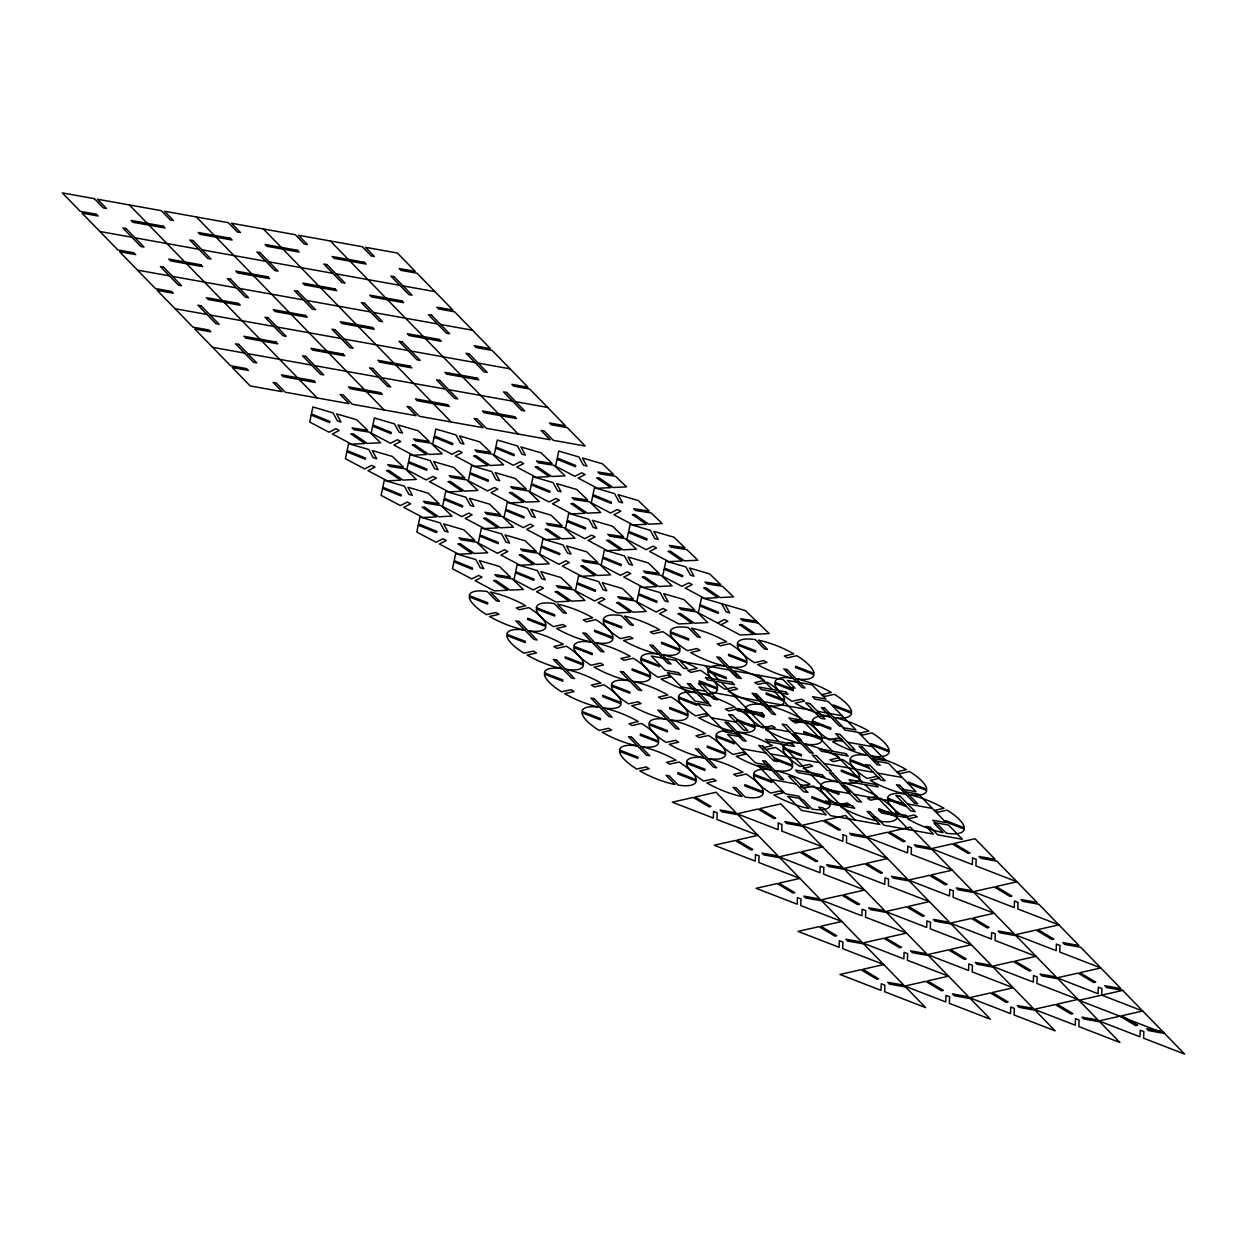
<?xml version="1.0" encoding="UTF-8"?>
<svg xmlns="http://www.w3.org/2000/svg" width="1247" height="1247" viewBox="0 0 1247 1247"><rect width="100%" height="100%" fill="white"/><g stroke="black" fill="none" stroke-linecap="round" stroke-linejoin="round"><path stroke-width="1.5" d="M717.602 623.032L724.523 619.494L727.874 621.271L720.953 624.809M1122.659 990.383L1106.572 987.499L1104.811 985.676L1120.882 988.559L1080.744 947.299L1064.657 944.415L1062.896 942.607L1078.967 945.491L1038.813 904.231L1022.743 901.347L1020.966 899.523L1037.052 902.423L996.899 861.163L980.812 858.263L979.051 856.455L995.137 859.339L975.06 838.717L954.08 843.471L969.932 852.932L968.093 853.353L952.24 843.876L931.275 848.63L972.317 864.514L972.551 857.936L976.167 859.323L975.933 865.901L1016.975 881.785L996.01 886.539L1011.847 896.001L1010.008 896.422L994.155 886.96L973.19 891.714L1014.232 907.582L1014.466 901.004L1018.082 902.407L1017.848 908.985L1058.89 924.853L1037.925 929.607L1053.777 939.085L1051.922 939.49L1036.086 930.028L1015.105 934.782L1056.162 950.666L1056.38 944.073L1059.997 945.475L1059.763 952.053L1100.82 967.937L1079.84 972.691L1095.692 982.153L1093.853 982.574L1078 973.096L1057.02 977.851L1098.077 993.734L1098.311 987.156L1101.912 988.544L1101.678 995.137L1142.735 1011.005L1121.754 1015.759L1137.607 1025.221L1135.768 1025.642L1119.915 1016.18L1098.95 1020.934L1139.992 1036.803L1140.226 1030.225L1143.842 1031.628L1143.608 1038.205L1184.65 1054.089L1122.659 990.383L1078.889 1000.328L1164.604 1033.482L1148.487 1030.568L1146.726 1028.759L1162.812 1031.643M756.337 621.162L740.702 618.715L742.604 620.554L758.254 623.001M99.916 231.521L131.855 237.257M135.003 237.818L198.85 249.275M201.998 249.836L265.86 261.293M269.009 261.854L332.855 273.311M336.004 273.872L399.866 285.329M403.015 285.89L434.938 291.627M137.482 270.131L169.421 275.852M172.569 276.413L236.416 287.87M239.564 288.447L303.426 299.888M306.575 300.465L370.437 311.921M373.586 312.483L437.432 323.939M440.581 324.501L472.504 330.221M175.063 308.726L206.986 314.462M210.135 315.023L273.997 326.48M277.146 327.041L340.992 338.498M344.141 339.059L408.003 350.516M411.151 351.077L474.998 362.534M478.147 363.111L510.085 368.831M212.629 347.336L244.552 353.072M247.701 353.634L311.563 365.09M314.712 365.652L378.558 377.108M381.707 377.67L445.569 389.126M448.717 389.688L512.579 401.144M515.728 401.705L547.651 407.442M681.345 686.894L706.005 691.321M710.291 692.085L759.594 700.939M763.897 701.702L813.2 710.556M817.502 711.32L842.161 715.747M711.398 717.773L736.057 722.2M740.359 722.979L789.663 731.818M793.965 732.597L843.253 741.435M847.555 742.199L872.214 746.626M741.451 748.668L766.11 753.079M770.412 753.858L819.715 762.696M824.018 763.476L873.321 772.314M877.623 773.093L902.267 777.505M771.519 779.546L796.163 783.973M800.465 784.737L849.768 793.591M854.07 794.355L903.374 803.208M907.676 803.972L932.32 808.399M700.066 604.717L718.459 612.215L718.21 613.415L699.816 605.917M755.885 634.224L741.778 624.529L739.455 624.653L753.562 634.333M758.503 675.25L772.314 689.451M774.73 691.929L802.382 720.33M804.783 722.808L832.435 751.208M834.835 753.687L862.488 782.103M864.904 784.581L892.54 812.982M894.956 815.46L908.782 829.66M330.361 240.998L348.272 259.392M350.033 261.2L385.837 298.002M387.599 299.81L423.403 336.596M425.18 338.42L460.985 375.207M462.746 377.015L498.551 413.817M500.312 415.625L518.222 434.018M704.898 665.633L718.708 679.833M721.125 682.312L748.777 710.712M751.177 713.19L778.829 741.606M781.245 744.085L808.882 772.485M811.298 774.964L838.935 803.364M841.351 805.843L855.177 820.043M263.366 228.98L281.261 247.374M283.038 249.182L318.842 285.984M320.604 287.792L356.408 324.579M358.17 326.402L393.974 363.189M395.735 364.997L431.54 401.799M433.301 403.607L451.211 422M196.356 216.962L214.266 235.356M216.027 237.164L251.832 273.95M253.593 275.774L289.398 312.561M291.159 314.384L326.963 351.171M328.74 352.979L364.545 389.765M366.306 391.589L384.201 409.982M129.361 204.944L147.255 223.338M149.017 225.146L184.821 261.932M186.598 263.756L222.402 300.543M224.164 302.351L259.968 339.153M261.73 340.961L297.534 377.747M299.296 379.571L317.206 397.964M725.177 604.686L729.635 612.854L726.128 611.841L721.686 603.657M905.603 794.058A41.447 12.875 23.3 0 0 887.568 798.111L905.961 805.235L905.914 806.528L887.521 799.405A41.447 12.875 23.3 0 0 904.745 817.112L914.129 814.977L917.231 816.832L907.847 818.967A41.447 12.875 23.3 0 0 943.075 832.606L934.081 823.363L937.23 823.924L946.224 833.167A41.447 12.875 23.3 0 0 964.258 829.099L945.865 821.991L945.912 820.697L964.305 827.821A41.447 12.875 23.3 0 0 947.097 810.114L937.697 812.249L934.595 810.394L943.995 808.259A41.447 12.875 23.3 0 0 908.751 794.62A41.447 12.875 23.3 0 0 926.677 790.504L908.299 783.381L908.33 782.103L926.739 789.211A41.447 12.875 23.3 0 0 909.515 771.503L900.131 773.639L897.014 771.784L906.413 769.648A41.447 12.875 23.3 0 0 871.185 756.009A41.447 12.875 23.3 0 0 889.111 751.894L870.718 744.786L870.765 743.493L889.158 750.616A41.447 12.875 23.3 0 0 871.949 732.909L862.55 735.029L859.448 733.174L868.847 731.054A41.447 12.875 23.3 0 0 833.62 717.415A41.447 12.875 23.3 0 0 851.545 713.284L833.152 706.176L833.199 704.882L851.592 712.006A41.447 12.875 23.3 0 0 834.383 694.298L824.984 696.434L821.882 694.579L831.281 692.444A41.447 12.875 23.3 0 0 796.038 678.804M838.592 782.04A41.447 12.875 23.3 0 0 820.573 786.093L838.966 793.217L838.919 794.495L820.526 787.387A41.447 12.875 23.3 0 0 837.735 805.094L847.134 802.959L850.236 804.814L840.837 806.949A41.447 12.875 23.3 0 0 876.08 820.588L867.07 811.345L870.219 811.906L879.229 821.149A41.447 12.875 23.3 0 0 897.248 817.081L878.854 809.973L878.901 808.679L897.294 815.803A41.447 12.875 23.3 0 0 880.086 798.096L870.687 800.215L867.585 798.361L876.984 796.241A41.447 12.875 23.3 0 0 841.741 782.602M905.509 793.996A41.447 12.875 23.3 0 1 870.266 780.357L879.665 778.237L876.563 776.382L867.164 778.502A41.447 12.875 23.3 0 1 849.955 760.795L868.348 767.918L868.395 766.624L850.002 759.517A41.447 12.875 23.3 0 1 868.037 755.448A41.447 12.875 23.3 0 1 832.7 741.762L842.099 739.627L838.997 737.772L829.598 739.907A41.447 12.875 23.3 0 1 812.389 722.2L830.783 729.308L830.829 728.03L812.436 720.906A41.447 12.875 23.3 0 1 830.455 716.838A41.447 12.875 23.3 0 1 795.134 703.152L804.533 701.017L801.431 699.162L792.032 701.297A41.447 12.875 23.3 0 1 774.823 683.59L793.217 690.713L793.263 689.42L774.87 682.312A41.447 12.875 23.3 0 1 792.889 678.243A41.447 12.875 23.3 0 1 757.568 664.542L766.967 662.422L763.85 660.567L754.466 662.687A41.447 12.875 23.3 0 1 737.242 644.98L755.651 652.103L755.682 650.809L737.304 643.701A41.447 12.875 23.3 0 1 755.323 639.633L764.317 648.876L767.466 649.438L758.472 640.194A41.447 12.875 23.3 0 1 793.716 653.833L784.316 655.969L787.418 657.824L796.817 655.688A41.447 12.875 23.3 0 1 814.026 673.396L795.633 666.288L795.586 667.566L813.979 674.689A41.447 12.875 23.3 0 1 795.945 678.758M841.647 782.555A41.447 12.875 23.3 0 0 859.682 778.487L841.289 771.363L841.335 770.085L859.729 777.193A41.447 12.875 23.3 0 0 842.52 759.485L833.121 761.621L830.019 759.766L839.418 757.63A41.447 12.875 23.3 0 0 804.175 743.991A41.447 12.875 23.3 0 0 822.116 739.876L803.723 732.768L803.769 731.475L822.163 738.583A41.447 12.875 23.3 0 0 804.954 720.891L795.555 723.011L792.453 721.156L801.837 719.036A41.447 12.875 23.3 0 0 766.609 705.397A41.447 12.875 23.3 0 0 784.534 701.266L766.157 694.158L766.188 692.864L784.581 699.988A41.447 12.875 23.3 0 0 767.373 682.28L757.989 684.4L754.871 682.561L764.271 680.426A41.447 12.875 23.3 0 0 729.043 666.786M838.498 781.978A41.447 12.875 23.3 0 1 803.271 768.339L812.67 766.219L809.552 764.364L800.169 766.484A41.447 12.875 23.3 0 1 782.96 748.777L801.353 755.9L801.385 754.606L783.007 747.499A41.447 12.875 23.3 0 1 801.026 743.43M800.933 743.383A41.447 12.875 23.3 0 1 765.705 729.744L775.088 727.609L771.987 725.754L762.587 727.889A41.447 12.875 23.3 0 1 745.379 710.182L763.772 717.29L763.819 715.996L745.425 708.888A41.447 12.875 23.3 0 1 763.46 704.82A41.447 12.875 23.3 0 1 728.123 691.134L737.523 688.999L734.421 687.144L725.021 689.279A41.447 12.875 23.3 0 1 707.813 671.572L726.206 678.68L726.253 677.402L707.86 670.278A41.447 12.875 23.3 0 1 725.894 666.225A41.447 12.875 23.3 0 1 690.557 652.524L699.957 650.404L696.855 648.549L687.456 650.669A41.447 12.875 23.3 0 1 670.247 632.962L688.64 640.085L688.687 638.791L670.294 631.683A41.447 12.875 23.3 0 1 688.313 627.615L697.322 636.858L700.471 637.42L691.462 628.176A41.447 12.875 23.3 0 1 726.705 641.815L717.306 643.951L720.407 645.806L729.807 643.67A41.447 12.875 23.3 0 1 747.015 661.378L728.622 654.27L728.575 655.548L746.969 662.671A41.447 12.875 23.3 0 1 728.949 666.74M737.18 731.973A41.447 12.875 23.3 0 1 772.407 745.612L763.008 747.748L766.11 749.603L775.509 747.467A41.447 12.875 23.3 0 1 792.718 765.175L774.325 758.067L774.278 759.345L792.671 766.469A41.447 12.875 23.3 0 1 774.652 770.521A41.447 12.875 23.3 0 1 809.973 784.223L800.574 786.343L803.692 788.198L813.075 786.078A41.447 12.875 23.3 0 1 830.299 803.785L811.891 796.662L811.859 797.955L830.237 805.063A41.447 12.875 23.3 0 1 812.218 809.132L803.224 799.888L800.075 799.327L809.069 808.57A41.447 12.875 23.3 0 1 773.826 794.931L783.225 792.796L780.123 790.941L770.724 793.076A41.447 12.875 23.3 0 1 753.515 775.369L771.909 782.477L771.955 781.199L753.562 774.075A41.447 12.875 23.3 0 1 771.597 770.007A41.447 12.875 23.3 0 1 736.26 756.321L745.659 754.186L742.557 752.346L733.158 754.466A41.447 12.875 23.3 0 1 715.949 736.759L734.343 743.882L734.389 742.588L715.996 735.481A41.447 12.875 23.3 0 1 734.015 731.412A41.447 12.875 23.3 0 1 698.694 717.711L708.093 715.591L704.991 713.736L695.592 715.856A41.447 12.875 23.3 0 1 678.384 698.164L696.777 705.272L696.824 703.978L678.43 696.87A41.447 12.875 23.3 0 1 696.45 692.802M737.086 731.927A41.447 12.875 23.3 0 0 755.105 727.858L736.712 720.75L736.759 719.457L755.152 726.565A41.447 12.875 23.3 0 0 737.943 708.857L728.544 710.993L725.442 709.138L734.842 707.002A41.447 12.875 23.3 0 0 699.598 693.363M699.505 693.316A41.447 12.875 23.3 0 0 717.539 689.248L699.146 682.14L699.193 680.846L717.586 687.97A41.447 12.875 23.3 0 0 700.378 670.263L690.978 672.382L687.876 670.527L697.276 668.408A41.447 12.875 23.3 0 0 662.032 654.769M696.356 692.755A41.447 12.875 23.3 0 1 661.128 679.116L670.527 676.981L667.41 675.126L658.026 677.261A41.447 12.875 23.3 0 1 640.802 659.554L659.211 666.662L659.242 665.384L640.864 658.26A41.447 12.875 23.3 0 1 658.884 654.192M661.939 654.706A41.447 12.875 23.3 0 0 679.974 650.653L661.58 643.53L661.627 642.252L680.02 649.36A41.447 12.875 23.3 0 0 662.796 631.652L653.412 633.788L650.311 631.933L659.694 629.797A41.447 12.875 23.3 0 0 624.466 616.158L633.46 625.402L630.312 624.841L621.318 615.597A41.447 12.875 23.3 0 0 603.283 619.665L621.676 626.773L621.63 628.067L603.236 620.944A41.447 12.875 23.3 0 0 620.445 638.651L629.844 636.531L632.946 638.37L623.547 640.506A41.447 12.875 23.3 0 0 658.79 654.145M670.169 719.955A41.447 12.875 23.3 0 1 705.397 733.595L696.013 735.73L699.115 737.585L708.514 735.449A41.447 12.875 23.3 0 1 725.723 753.157L707.33 746.033L707.283 747.327L725.676 754.435A41.447 12.875 23.3 0 1 707.641 758.503A41.447 12.875 23.3 0 1 742.978 772.205L733.579 774.325L736.681 776.18L746.08 774.06A41.447 12.875 23.3 0 1 763.289 791.751L744.895 784.644L744.849 785.937L763.242 793.045A41.447 12.875 23.3 0 1 745.207 797.114L736.213 787.87L733.065 787.309L742.059 796.552A41.447 12.875 23.3 0 1 706.831 782.913L716.23 780.778L713.113 778.923L703.729 781.058A41.447 12.875 23.3 0 1 686.52 763.351L704.914 770.459L704.945 769.181L686.567 762.057A41.447 12.875 23.3 0 1 704.586 757.989A41.447 12.875 23.3 0 1 669.265 744.303L678.649 742.168L675.547 740.313L666.147 742.448A41.447 12.875 23.3 0 1 648.939 724.741L667.332 731.864L667.379 730.571L648.986 723.463A41.447 12.875 23.3 0 1 667.02 719.394A41.447 12.875 23.3 0 1 631.683 705.693L641.083 703.573L637.981 701.718L628.582 703.838A41.447 12.875 23.3 0 1 611.373 686.131L629.766 693.254L629.813 691.96L611.42 684.852A41.447 12.875 23.3 0 1 629.454 680.784M670.075 719.909A41.447 12.875 23.3 0 0 688.095 715.84L669.717 708.717L669.748 707.439L688.141 714.547A41.447 12.875 23.3 0 0 670.933 696.839L661.549 698.975L658.432 697.12L667.831 694.984A41.447 12.875 23.3 0 0 632.603 681.345M632.51 681.298A41.447 12.875 23.3 0 0 650.529 677.23L632.135 670.122L632.182 668.828L650.575 675.952A41.447 12.875 23.3 0 0 633.367 658.245L623.968 660.364L620.866 658.51L630.265 656.39A41.447 12.875 23.3 0 0 595.022 642.751M629.361 680.737A41.447 12.875 23.3 0 1 594.118 667.098L603.517 664.963L600.415 663.108L591.016 665.243A41.447 12.875 23.3 0 1 573.807 647.536L592.2 654.644L592.247 653.366L573.854 646.242A41.447 12.875 23.3 0 1 591.873 642.174M594.944 642.688A41.447 12.875 23.3 0 0 612.963 638.635L594.57 631.512L594.616 630.218L613.01 637.342A41.447 12.875 23.3 0 0 595.801 619.634L586.402 621.77L583.3 619.915L592.699 617.779A41.447 12.875 23.3 0 0 557.456 604.14L566.45 613.384L563.301 612.823L554.307 603.579A41.447 12.875 23.3 0 0 536.288 607.648L554.681 614.755L554.634 616.049L536.241 608.926A41.447 12.875 23.3 0 0 553.45 626.633L562.849 624.498L565.951 626.353L556.552 628.488A41.447 12.875 23.3 0 0 591.779 642.127M637.576 745.971A41.447 12.875 23.3 0 0 619.556 750.039L637.95 757.147L637.903 758.441L619.51 751.333A41.447 12.875 23.3 0 0 636.718 769.04L646.117 766.905L649.219 768.76L639.82 770.895A41.447 12.875 23.3 0 0 675.063 784.534L666.069 775.291L669.218 775.852L678.212 785.096A41.447 12.875 23.3 0 0 696.231 781.027L677.838 773.919L677.885 772.626L696.278 779.734A41.447 12.875 23.3 0 0 679.069 762.042L669.67 764.162L666.568 762.307L675.968 760.187A41.447 12.875 23.3 0 0 640.724 746.548A41.447 12.875 23.3 0 0 658.665 742.417L640.272 735.309L640.319 734.015L658.712 741.139A41.447 12.875 23.3 0 0 641.504 723.431L632.104 725.551L629.002 723.712L638.402 721.577A41.447 12.875 23.3 0 0 603.158 707.937M637.482 745.924A41.447 12.875 23.3 0 1 602.254 732.285L611.654 730.15L608.552 728.295L599.152 730.43A41.447 12.875 23.3 0 1 581.944 712.723L600.337 719.831L600.384 718.553L581.99 711.429A41.447 12.875 23.3 0 1 600.01 707.376A41.447 12.875 23.3 0 1 564.688 693.675L574.088 691.555L570.97 689.7L561.586 691.82A41.447 12.875 23.3 0 1 544.362 674.113L562.771 681.236L562.802 679.942L544.425 672.834A41.447 12.875 23.3 0 1 562.444 668.766M603.065 707.891A41.447 12.875 23.3 0 0 621.1 703.822L602.706 696.699L602.753 695.421L621.146 702.529A41.447 12.875 23.3 0 0 603.938 684.821L594.538 686.957L591.437 685.102L600.836 682.966A41.447 12.875 23.3 0 0 565.592 669.327M565.499 669.28A41.447 12.875 23.3 0 0 583.534 665.212L565.14 658.104L565.187 656.81L583.58 663.918A41.447 12.875 23.3 0 0 566.356 646.227L556.973 648.346L553.871 646.492L563.254 644.372A41.447 12.875 23.3 0 0 528.027 630.733A41.447 12.875 23.3 0 0 545.952 626.602L527.559 619.494L527.606 618.2L545.999 625.324A41.447 12.875 23.3 0 0 528.79 607.616L519.391 609.752L516.289 607.897L525.688 605.761A41.447 12.875 23.3 0 0 490.461 592.122L499.455 601.366L496.306 600.805L487.312 591.561A41.447 12.875 23.3 0 0 469.277 595.614L487.671 602.737L487.624 604.031L469.231 596.908A41.447 12.875 23.3 0 0 486.439 614.615L495.838 612.48L498.94 614.335L489.541 616.47A41.447 12.875 23.3 0 0 524.784 630.109M562.35 668.719A41.447 12.875 23.3 0 1 527.107 655.08L536.506 652.945L533.404 651.09L524.005 653.225A41.447 12.875 23.3 0 1 506.796 635.518L525.19 642.626L525.236 641.332L506.843 634.224A41.447 12.875 23.3 0 1 524.878 630.156M713.565 811.47L713.331 818.048L672.289 802.18L693.254 797.425L709.107 806.887L710.946 806.466L695.109 797.004L716.074 792.25L736.151 812.888L720.065 810.004L721.842 811.813L737.912 814.696L778.066 855.956L761.995 853.073L763.756 854.881L779.843 857.765L819.98 899.025L803.91 896.141L805.671 897.965L821.757 900.848L861.911 942.109L845.825 939.225L847.586 941.033L863.672 943.917L903.826 985.177L887.739 982.293L889.516 984.117L905.587 987.001L925.664 1007.623L884.622 991.739L884.856 985.161L881.239 983.774L881.006 990.352L839.964 974.468L860.929 969.714L876.781 979.191L878.621 978.77L862.784 969.309L883.749 964.554L842.707 948.671L842.941 942.093L839.325 940.69L839.091 947.284L798.049 931.4L819.014 926.646L834.867 936.107L836.706 935.702L820.853 926.225L841.834 921.471L800.777 905.603L801.01 899.025L797.41 897.622L797.176 904.2L756.118 888.332L777.099 883.577L792.952 893.039L794.791 892.618L778.939 883.157L799.919 878.402L758.862 862.519L759.096 855.941L755.479 854.554L755.261 861.131L714.204 845.248L735.184 840.494L751.021 849.971L752.876 849.55L737.024 840.073L757.989 835.334L716.947 819.45L717.181 812.873L713.565 811.47M778.315 823.082L778.081 829.676L737.039 813.792L758.005 809.038L773.857 818.5L775.696 818.094L759.844 808.617L780.825 803.863L800.901 824.501L784.815 821.617L786.576 823.425L802.663 826.309L842.816 867.569L826.73 864.685L828.507 866.509L844.578 869.393L884.731 910.653L868.66 907.769L870.422 909.577L886.492 912.461L926.646 953.721L910.575 950.838L912.336 952.646L928.423 955.529L968.576 996.789L952.49 993.906L954.251 995.73L970.337 998.613L990.414 1019.235L949.372 1003.367L949.591 996.774L945.99 995.387L945.756 1001.964L904.714 986.081L925.679 981.342L941.532 990.804L943.371 990.383L927.519 980.921L948.499 976.167L907.442 960.284L907.676 953.706L904.075 952.303L903.841 958.896L862.784 943.013L883.764 938.258L899.617 947.72L901.456 947.315L885.604 937.838L906.569 933.083L865.527 917.215L865.761 910.637L862.145 909.234L861.911 915.812L820.869 899.944L841.834 895.19L857.687 904.652L859.542 904.231L843.689 894.769L864.654 890.015L823.612 874.131L823.846 867.553L820.23 866.166L819.996 872.744L778.954 856.86L799.919 852.106L815.772 861.583L817.611 861.163L801.774 851.701L822.739 846.947L781.698 831.063L781.916 824.485L778.315 823.082M843.066 834.695L842.832 841.289L801.774 825.405L822.755 820.651L838.592 830.112L840.447 829.707L824.594 820.23L845.56 815.476L865.636 836.114L849.566 833.23L851.327 835.038L867.413 837.922L907.567 879.182L891.48 876.298L893.242 878.122L909.328 881.006L949.481 922.266L933.395 919.382L935.156 921.19L951.243 924.074L991.396 965.334L975.31 962.45L977.087 964.258L993.158 967.142L1033.311 1008.402L1017.24 1005.518L1019.002 1007.342L1035.088 1010.226L1055.165 1030.848L1014.107 1014.98L1014.341 1008.387L1010.74 1006.999L1010.506 1013.577L969.449 997.709L990.43 992.955L1006.267 1002.417L1008.122 1001.996L992.269 992.534L1013.234 987.78L972.192 971.896L972.426 965.318L968.81 963.931L968.576 970.509L927.534 954.625L948.499 949.871L964.352 959.348L966.207 958.927L950.354 949.45L971.319 944.712L930.278 928.828L930.511 922.25L926.895 920.847L926.661 927.425L885.619 911.557L906.585 906.803L922.437 916.264L924.276 915.844L908.439 906.382L929.405 901.628L888.363 885.76L888.581 879.166L884.98 877.779L884.747 884.357L843.705 868.473L864.67 863.735L880.522 873.196L882.362 872.775L866.509 863.314L887.49 858.559L846.432 842.676L846.666 836.098L843.066 834.695M907.8 846.308L907.567 852.901L866.525 837.018L887.49 832.263L903.342 841.741L905.182 841.32L889.345 831.843L910.31 827.104L930.387 847.726L914.3 844.843L916.077 846.651L932.148 849.534L972.301 890.794L956.231 887.911L957.992 889.735L974.078 892.618L1014.232 933.878L998.146 930.995L999.907 932.803L1015.993 935.686L1056.147 976.947L1040.06 974.063L1041.822 975.871L1057.908 978.77L1098.061 1020.03L1081.975 1017.131L1083.752 1018.955L1099.823 1021.839L1119.9 1042.461L1078.858 1026.593L1079.091 1020.015L1075.475 1018.612L1075.241 1025.19L1034.199 1009.322L1055.165 1004.568L1071.017 1014.029L1072.856 1013.608L1057.02 1004.147L1077.985 999.393L1036.943 983.509L1037.177 976.931L1033.56 975.544L1033.327 982.122L992.285 966.238L1013.25 961.484L1029.102 970.961L1030.942 970.54L1015.089 961.078L1036.07 956.324L995.012 940.441L995.246 933.863L991.646 932.46L991.412 939.038L950.37 923.17L971.335 918.416L987.188 927.877L989.027 927.456L973.174 917.995L994.155 913.24L953.098 897.372L953.332 890.779L949.715 889.392L949.497 895.969L908.439 880.086L929.42 875.347L945.257 884.809L947.112 884.388L931.26 874.926L952.225 870.172L911.183 854.289L911.417 847.711L907.8 846.308M311.189 415.111L309.724 422.047L328.99 432.226L335.895 428.687L339.246 430.464L332.325 434.003L351.592 444.181L364.95 443.527L350.828 433.847L353.15 433.738L367.273 443.418L380.631 442.779L369.626 432.195L353.992 429.747L352.075 427.908L367.709 430.355L356.72 419.771L336.565 413.879L341.008 422.063L337.516 421.034L333.058 412.866L312.903 406.974L311.438 413.91L329.832 421.408L329.582 422.608L311.189 415.111M346.884 451.788L345.419 458.725L364.67 468.903L371.59 465.365L374.942 467.142L368.021 470.68L387.271 480.859L400.63 480.204L386.523 470.524L388.846 470.415L402.952 480.095L416.311 479.44L405.322 468.872L389.672 466.425L387.77 464.585L403.405 467.033L392.4 456.449L372.245 450.557L376.703 458.74L373.196 457.711L368.753 449.528L348.583 443.636L347.134 450.588L365.527 458.085L365.277 459.286L346.884 451.788M372.65 426.147L371.201 433.083L390.451 443.262L397.357 439.723L400.708 441.485L393.803 445.023L413.053 455.202L426.412 454.563L412.289 444.867L414.612 444.758L428.734 454.438L442.093 453.799L431.088 443.215L415.454 440.768L413.536 438.928L429.186 441.376L418.181 430.792L398.027 424.915L402.485 433.083L398.978 432.054L394.52 423.886L374.365 417.994L372.9 424.931L391.293 432.428L391.044 433.644L372.65 426.147M382.564 488.465L381.114 495.402L400.365 505.581L407.286 502.042L410.622 503.804L403.716 507.358L422.967 517.536L436.325 516.882L422.203 507.202L424.526 507.077L438.648 516.772L452.006 516.118L441.002 505.534L425.367 503.102L423.466 501.263L439.1 503.694L428.095 493.126L407.94 487.234L412.398 495.402L408.891 494.389L404.433 486.205L384.279 480.313L382.829 487.265L401.207 494.763L400.957 495.963L382.564 488.465M408.346 462.808L406.881 469.76L426.147 479.939L433.052 476.385L436.403 478.162L429.482 481.701L448.749 491.879L462.107 491.24L447.985 481.545L450.307 481.436L464.43 491.115L477.788 490.476L466.783 479.892L451.149 477.445L449.232 475.606L464.866 478.053L453.877 467.469L433.722 461.577L438.165 469.76L434.657 468.732L430.215 460.564L410.06 454.672L408.595 461.608L426.988 469.106L426.739 470.306L408.346 462.808M434.112 437.167L432.662 444.103L451.913 454.282L458.834 450.744L462.169 452.521L455.264 456.059L474.515 466.238L487.873 465.583L473.751 455.903L476.073 455.779L490.196 465.474L503.554 464.819L492.565 454.251L476.915 451.804L475.013 449.964L490.648 452.412L479.643 441.828L459.488 435.936L463.946 444.103L460.439 443.09L455.981 434.907L435.827 429.015L434.377 435.967L452.77 443.464L452.505 444.665L434.112 437.167M418.259 525.143L416.81 532.079L436.06 542.258L442.966 538.72L446.317 540.481L439.412 544.019L458.662 554.198L472.021 553.559L457.898 543.863L460.221 543.754L474.343 553.45L487.702 552.795L476.697 542.211L461.063 539.764L459.145 537.925L474.795 540.372L463.79 529.804L443.636 523.911L448.078 532.079L444.587 531.051L440.129 522.883L419.974 516.991L418.509 523.927L436.902 531.425L436.653 532.64L418.259 525.143M444.041 499.486L442.576 506.422L461.826 516.601L468.747 513.063L472.099 514.84L465.178 518.378L484.428 528.557L497.787 527.902L483.68 518.222L486.003 518.113L500.109 527.793L513.468 527.154L502.479 516.57L486.829 514.123L484.927 512.283L500.561 514.73L489.557 504.147L469.402 498.254L473.86 506.438L470.353 505.409L465.91 497.241L445.74 491.349L444.291 498.286L462.684 505.783L462.419 506.983L444.041 499.486M469.807 473.844L468.358 480.781L487.608 490.959L494.513 487.421L497.865 489.183L490.959 492.721L510.21 502.915L523.569 502.26L509.446 492.565L511.769 492.456L525.891 502.151L539.25 501.497L528.245 490.913L512.611 488.465L510.693 486.626L526.343 489.073L515.338 478.505L495.184 472.613L499.626 480.781L496.135 479.768L491.677 471.584L471.522 465.692L470.057 472.629L488.45 480.126L488.201 481.342L469.807 473.844M453.955 561.82L452.49 568.757L471.756 578.935L478.661 575.397L482.012 577.158L475.091 580.697L494.358 590.875L507.716 590.236L493.594 580.541L495.916 580.432L510.039 590.112L523.397 589.472L512.392 578.889L496.758 576.441L494.841 574.602L510.475 577.049L499.486 566.465L479.331 560.589L483.774 568.757L480.266 567.728L475.824 559.56L455.669 553.668L454.204 560.604L472.597 568.102L472.348 569.318L453.955 561.82M495.589 448.187L494.124 455.124L513.374 465.318L520.295 461.764L523.646 463.541L516.726 467.079L535.976 477.258L549.335 476.603L535.228 466.924L537.551 466.814L551.657 476.494L565.016 475.855L554.027 465.271L538.377 462.824L536.475 460.985L552.109 463.432L541.104 452.848L520.95 446.956L525.408 455.139L521.901 454.111L517.458 445.943L497.288 440.051L495.838 446.987L514.232 454.485L513.967 455.685L495.589 448.187M479.721 536.163L478.271 543.1L497.522 553.278L504.443 549.74L507.778 551.517L500.873 555.055L520.124 565.234L533.482 564.579L519.36 554.899L521.682 554.79L535.805 564.47L549.163 563.815L538.158 553.247L522.524 550.8L520.607 548.961L536.257 551.408L525.252 540.824L505.097 534.932L509.555 543.115L506.048 542.086L501.59 533.903L481.436 528.027L479.986 534.963L498.364 542.461L498.114 543.661L479.721 536.163M505.503 510.522L504.037 517.458L523.304 527.637L530.209 524.099L533.56 525.86L526.639 529.398L545.905 539.577L559.264 538.938L545.142 529.242L547.464 529.133L561.586 538.829L574.945 538.174L563.94 527.59L548.306 525.143L546.389 523.304L562.023 525.751L551.034 515.167L530.879 509.29L535.322 517.458L531.814 516.429L527.372 508.262L507.217 502.37L505.752 509.306L524.145 516.804L523.896 518.019L505.503 510.522M531.269 484.865L529.819 491.801L549.07 501.98L555.991 498.441L559.326 500.218L552.421 503.757L571.672 513.935L585.03 513.281L570.908 503.601L573.23 503.492L587.353 513.172L600.711 512.517L589.706 501.949L574.072 499.501L572.155 497.662L587.805 500.109L576.8 489.525L556.645 483.633L561.103 491.817L557.596 490.788L553.138 482.605L532.983 476.728L531.534 483.665L549.911 491.162L549.662 492.362L531.269 484.865M515.416 572.841L513.951 579.777L533.217 589.956L540.122 586.417L543.474 588.179L536.553 591.733L555.819 601.911L569.178 601.257L555.055 591.577L557.378 591.452L571.5 601.148L584.859 600.493L573.854 589.909L558.22 587.477L556.302 585.638L571.937 588.07L560.947 577.501L540.793 571.609L545.235 579.777L541.744 578.764L537.286 570.58L517.131 564.688L515.666 571.64L534.059 579.138L533.81 580.338L515.416 572.841M557.05 459.223L555.585 466.16L574.851 476.338L581.757 472.8L585.108 474.561L578.187 478.1L597.453 488.278L610.812 487.639L596.69 477.944L599.012 477.835L613.134 487.53L626.493 486.876L615.488 476.292L599.854 473.844L597.937 472.005L613.571 474.452L602.582 463.884L582.427 457.992L586.869 466.16L583.362 465.131L578.92 456.963L558.765 451.071L557.3 458.008L575.693 465.505L575.444 466.721L557.05 459.223M541.198 547.184L539.733 554.136L558.983 564.314L565.904 560.76L569.255 562.537L562.335 566.076L581.585 576.254L594.944 575.615L580.837 565.92L583.16 565.811L597.266 575.49L610.625 574.851L599.636 564.268L583.986 561.82L582.084 559.981L597.718 562.428L586.713 551.844L566.559 545.952L571.017 554.136L567.51 553.107L563.052 544.939L542.897 539.047L541.447 545.983L559.841 553.481L559.576 554.681L541.198 547.184M566.964 521.542L565.514 528.479L584.765 538.657L591.67 535.119L595.022 536.896L588.116 540.434L607.367 550.613L620.725 549.958L606.603 540.278L608.926 540.154L623.048 549.849L636.406 549.194L625.402 538.626L609.767 536.179L607.85 534.34L623.5 536.787L612.495 526.203L592.341 520.311L596.783 528.479L593.291 527.465L588.833 519.282L568.679 513.39L567.214 520.342L585.607 527.84L585.357 529.04L566.964 521.542M592.746 495.885L591.281 502.837L610.531 513.016L617.452 509.477L620.803 511.239L613.883 514.777L633.133 524.956L646.492 524.317L632.385 514.621L634.707 514.512L648.814 524.192L662.173 523.553L651.183 512.969L635.534 510.522L633.632 508.682L649.266 511.13L638.261 500.546L618.107 494.654L622.565 502.837L619.058 501.808L614.615 493.641L594.445 487.748L592.995 494.685L611.389 502.182L611.124 503.398L592.746 495.885M576.878 583.861L575.428 590.797L594.679 600.976L601.6 597.438L604.935 599.215L598.03 602.753L617.281 612.932L630.639 612.277L616.517 602.597L618.839 602.488L632.962 612.168L646.32 611.529L635.315 600.945L619.681 598.498L617.764 596.658L633.414 599.106L622.409 588.522L602.254 582.63L606.712 590.813L603.205 589.784L598.747 581.616L578.592 575.724L577.143 582.661L595.52 590.158L595.271 591.359L576.878 583.861M602.66 558.22L601.194 565.156L620.46 575.335L627.366 571.796L630.717 573.558L623.796 577.112L643.062 587.29L656.421 586.636L642.299 576.94L644.621 576.831L658.728 586.526L672.102 585.872L661.097 575.288L645.463 572.841L643.546 571.001L659.18 573.449L648.191 562.88L628.02 556.988L632.478 565.156L628.971 564.143L624.529 555.959L604.374 550.067L602.909 557.004L621.302 564.501L621.053 565.717L602.66 558.22M628.426 532.563L626.976 539.515L646.227 549.693L653.147 546.139L656.483 547.916L649.578 551.455L668.828 561.633L682.187 560.979L668.065 551.299L670.387 551.19L684.509 560.869L697.868 560.23L686.863 549.646L671.229 547.199L669.312 545.36L684.962 547.807L673.957 537.223L653.802 531.331L658.26 539.515L654.753 538.486L650.295 530.318L630.14 524.426L628.691 531.362L647.068 538.86L646.819 540.06L628.426 532.563M638.339 594.897L636.89 601.833L656.14 612.012L663.061 608.474L666.412 610.235L659.492 613.773L678.742 623.952L692.101 623.313L677.994 613.618L680.316 613.508L694.423 623.204L707.782 622.549L696.792 611.965L681.143 609.518L679.241 607.679L694.875 610.126L683.87 599.542L663.716 593.666L668.174 601.833L664.667 600.805L660.209 592.637L640.054 586.745L638.604 593.681L656.998 601.179L656.733 602.395L638.339 594.897M664.121 569.24L662.656 576.176L681.922 586.355L688.827 582.817L692.179 584.594L685.258 588.132L704.524 598.311L717.882 597.656L703.76 587.976L706.083 587.867L720.205 597.547L733.563 596.892L722.559 586.324L706.924 583.877L705.007 582.037L720.641 584.484L709.652 573.901L689.497 568.009L693.94 576.192L690.448 575.163L685.99 566.98L665.836 561.103L664.37 568.04L682.764 575.537L682.514 576.738L664.121 569.24M701.531 597.765L698.351 612.854L740.204 634.988L769.243 633.57L745.347 610.578L701.531 597.765M94.273 198.647L62.35 192.911L80.244 211.32L96.331 214.203L98.092 216.012L82.021 213.128L117.826 249.914L133.897 252.798L135.674 254.622L119.587 251.738L155.392 288.525L171.478 291.408L173.239 293.216L157.153 290.333L192.958 327.135L209.044 330.019L210.805 331.827L194.719 328.943L230.524 365.73L246.61 368.613L248.371 370.437L232.301 367.553L250.195 385.947L282.118 391.667L273.109 382.408L276.257 382.969L285.267 392.228L349.129 403.685L340.119 394.426L343.268 394.987L352.278 404.246L416.139 415.703L407.114 406.444L410.263 407.005L419.288 416.28L483.135 427.721L474.125 418.462L477.274 419.023L486.283 428.298L550.145 439.755L541.12 430.48L544.269 431.041L553.294 440.316L585.217 446.036L567.323 427.643L551.236 424.759L549.475 422.951L565.546 425.835L529.741 389.033L513.67 386.149L511.894 384.341L527.98 387.225L492.175 350.438L476.105 347.554L474.328 345.731L490.414 348.614L454.609 311.828L438.523 308.944L436.762 307.136L452.848 310.02L417.044 273.233L400.957 270.334L399.196 268.526L415.282 271.41L397.372 253.016L365.449 247.296L374.459 256.555L371.31 255.994L362.3 246.719L298.438 235.262L307.463 244.537L304.315 243.976L295.29 234.701L231.443 223.244L240.453 232.519L237.304 231.958L228.295 222.683L164.433 211.226L173.442 220.501L170.293 219.924L161.284 210.665L97.422 199.208L106.447 208.483L103.298 207.906L94.273 198.647M163.341 226.221L131.169 220.454L132.946 222.262L165.103 228.03L163.341 226.221M230.336 238.239L198.179 232.472L199.941 234.28L232.113 240.048L230.336 238.239M297.347 250.257L265.19 244.49L266.952 246.298L299.109 252.065L297.347 250.257M364.358 262.275L332.185 256.508L333.962 258.316L366.119 264.083L364.358 262.275M125.978 228.544L122.829 227.983L140.864 246.516L144.013 247.077L125.978 228.544M192.989 240.562L189.84 240.001L207.875 258.534L211.024 259.095L192.989 240.562M259.984 252.595L256.835 252.019L274.87 270.552L278.019 271.113L259.984 252.595M326.995 264.613L323.846 264.037L341.881 282.57L345.029 283.147L326.995 264.613M394.005 276.631L390.841 276.07L408.876 294.588L412.024 295.165L394.005 276.631M200.907 264.816L168.75 259.049L170.512 260.872L202.669 266.64L200.907 264.816M267.918 276.85L235.745 271.067L237.522 272.89L269.679 278.658L267.918 276.85M334.913 288.868L302.756 283.085L304.517 284.908L336.674 290.676L334.913 288.868M401.924 300.886L369.751 295.118L371.528 296.926L403.685 302.694L401.924 300.886M163.544 267.154L160.395 266.593L178.43 285.127L181.579 285.688L163.544 267.154M230.555 279.172L227.406 278.611L245.441 297.145L248.589 297.706L230.555 279.172M297.565 291.19L294.401 290.629L312.436 309.162L315.585 309.724L297.565 291.19M364.56 303.208L361.412 302.647L379.447 321.18L382.595 321.742L364.56 303.208M431.571 315.226L428.422 314.665L446.457 333.198L449.606 333.76L431.571 315.226M238.473 303.426L206.316 297.659L208.078 299.467L240.235 305.234L238.473 303.426M305.484 315.444L273.311 309.677L275.088 311.485L307.245 317.268L305.484 315.444M372.479 327.462L340.322 321.695L342.083 323.519L374.256 329.286L372.479 327.462M439.49 339.48L407.333 333.713L409.094 335.537L441.251 341.304L439.49 339.48M201.126 305.764L197.961 305.188L215.996 323.721L219.145 324.282L201.126 305.764M268.121 317.782L264.972 317.221L283.007 335.739L286.155 336.316L268.121 317.782M335.131 329.8L331.983 329.239L350.017 347.757L353.166 348.334L335.131 329.8M402.126 341.818L398.978 341.257L417.012 359.791L420.161 360.352L402.126 341.818M469.137 353.836L465.988 353.275L484.023 371.809L487.172 372.37L469.137 353.836M276.039 342.037L243.882 336.269L245.643 338.077L277.816 343.845L276.039 342.037M343.05 354.054L310.893 348.287L312.654 350.095L344.811 355.863L343.05 354.054M410.06 366.072L377.888 360.305L379.665 362.113L411.822 367.881L410.06 366.072M477.055 378.09L444.898 372.323L446.66 374.131L478.817 379.899L477.055 378.09M238.691 344.359L235.543 343.798L253.577 362.331L256.726 362.893L238.691 344.359M305.686 356.377L302.538 355.816L320.573 374.349L323.721 374.911L305.686 356.377M372.697 368.411L369.548 367.834L387.583 386.367L390.732 386.929L372.697 368.411M439.708 380.429L436.559 379.852L454.578 398.385L457.727 398.946L439.708 380.429M506.703 392.446L503.554 391.885L521.589 410.403L524.738 410.98L506.703 392.446M313.62 380.631L281.448 374.864L283.225 376.688L315.382 382.455L313.62 380.631M380.616 392.649L348.459 386.882L350.22 388.705L382.377 394.473L380.616 392.649M447.626 404.683L415.454 398.9L417.231 400.723L449.388 406.491L447.626 404.683M514.621 416.701L482.464 410.933L484.226 412.741L516.398 418.509L514.621 416.701M518.939 621.427L515.79 620.866L533.872 639.399L537.021 639.976L518.939 621.427M585.934 633.445L582.785 632.884L600.883 651.417L604.031 651.994L585.934 633.445M652.945 645.463L649.796 644.902L667.878 663.451L671.026 664.012L652.945 645.463M719.955 657.496L716.807 656.92L734.888 675.469L738.037 676.03L719.955 657.496M786.951 669.514L783.802 668.938L801.883 687.487L805.032 688.048L786.951 669.514M675.936 660.442L651.293 656.016L665.119 670.216L678.508 672.616L680.924 675.095L667.519 672.694L695.171 701.095L708.561 703.511L710.977 705.989L697.572 703.573L725.224 731.989L738.629 734.389L741.03 736.868L727.64 734.467L755.277 762.868L768.682 765.268L771.098 767.747L757.693 765.346L785.329 793.747L798.735 796.163L801.151 798.641L787.745 796.225L801.572 810.425L826.215 814.852L818.702 807.136L823.004 807.9L830.518 815.632L879.821 824.47L872.308 816.754L876.61 817.518L884.123 825.249L933.426 834.087L925.913 826.371L930.215 827.135L937.728 834.851L962.372 839.278L948.562 825.078L935.156 822.677L932.74 820.199L946.146 822.599L918.509 794.199L905.104 791.783L902.688 789.304L916.093 791.72L888.441 763.304L875.051 760.904L872.635 758.425L886.04 760.826L858.388 732.425L844.983 730.025L842.582 727.547L855.972 729.947L828.335 701.547L814.93 699.131L812.53 696.652L825.919 699.068L812.109 684.852L787.449 680.441L794.963 688.157L790.66 687.393L783.147 679.662L733.844 670.824L741.357 678.539L737.055 677.776L729.542 670.044L680.239 661.206L687.752 668.922L683.45 668.158L675.936 660.442M732.114 682.234L705.319 677.433L707.719 679.911L734.53 684.712L732.114 682.234M785.719 691.851L758.924 687.05L761.325 689.529L788.135 694.33L785.719 691.851M702.778 684.369L698.476 683.605L713.518 699.037L717.82 699.816L702.778 684.369M756.383 693.987L752.081 693.207L767.108 708.655L771.41 709.434L756.383 693.987M809.989 703.604L805.687 702.825L820.713 718.272L825.015 719.036L809.989 703.604M556.505 660.037L553.356 659.476L571.438 678.009L574.586 678.571L556.505 660.037M623.516 672.055L620.367 671.494L638.448 690.027L641.597 690.589L623.516 672.055M690.511 684.073L687.362 683.512L705.443 702.045L708.592 702.607L690.511 684.073M757.521 696.091L754.373 695.53L772.454 714.063L775.603 714.64L757.521 696.091M824.516 708.109L821.368 707.548L839.465 726.081L842.613 726.658L824.516 708.109M762.166 713.113L735.371 708.312L737.788 710.79L764.582 715.591L762.166 713.113M815.772 722.73L788.977 717.929L791.393 720.407L818.188 725.208L815.772 722.73M732.846 715.248L728.544 714.484L743.571 729.916L747.873 730.695L732.846 715.248M786.436 724.866L782.15 724.102L797.176 739.533L801.478 740.313L786.436 724.866M840.042 734.483L835.739 733.719L850.766 749.151L855.068 749.93L840.042 734.483M594.071 698.632L590.922 698.071L609.004 716.62L612.152 717.181L594.071 698.632M661.081 710.665L657.933 710.089L676.014 728.638L679.163 729.199L661.081 710.665M728.077 722.683L724.928 722.107L743.025 740.656L746.174 741.217L728.077 722.683M795.087 734.701L791.939 734.14L810.02 752.674L813.169 753.235L795.087 734.701M862.098 746.719L858.949 746.158L877.031 764.692L880.179 765.253L862.098 746.719M792.235 744.007L765.424 739.19L767.84 741.669L794.635 746.485L792.235 744.007M845.825 753.624L819.03 748.808L821.446 751.286L848.241 756.103L845.825 753.624M762.899 746.142L758.597 745.363L773.623 760.81L777.925 761.574L762.899 746.142M816.504 755.76L812.202 754.981L827.229 770.428L831.531 771.192L816.504 755.76M870.11 765.362L865.808 764.598L880.834 780.045L885.136 780.809L870.11 765.362M631.637 737.242L628.488 736.681L646.585 755.214L649.734 755.791L631.637 737.242M698.647 749.26L695.499 748.699L713.58 767.232L716.729 767.809L698.647 749.26M765.658 761.278L762.509 760.717L780.591 779.25L783.74 779.827L765.658 761.278M832.653 773.296L829.504 772.735L847.586 791.284L850.735 791.845L832.653 773.296M899.664 785.329L896.515 784.753L914.597 803.302L917.745 803.863L899.664 785.329M822.287 774.886L795.477 770.085L797.893 772.563L824.688 777.364L822.287 774.886M875.893 784.503L849.082 779.702L851.498 782.181L878.293 786.982L875.893 784.503M792.952 777.021L788.65 776.242L803.676 791.689L807.978 792.468L792.952 777.021M846.557 786.639L842.255 785.859L857.281 801.307L861.583 802.086L846.557 786.639M900.163 796.256L895.86 795.477L910.887 810.924L915.189 811.688L900.163 796.256M852.34 805.765L825.53 800.964L827.946 803.442L854.756 808.243L852.34 805.765M905.946 815.382L879.135 810.581L881.551 813.06L908.362 817.861L905.946 815.382"/></g></svg>
